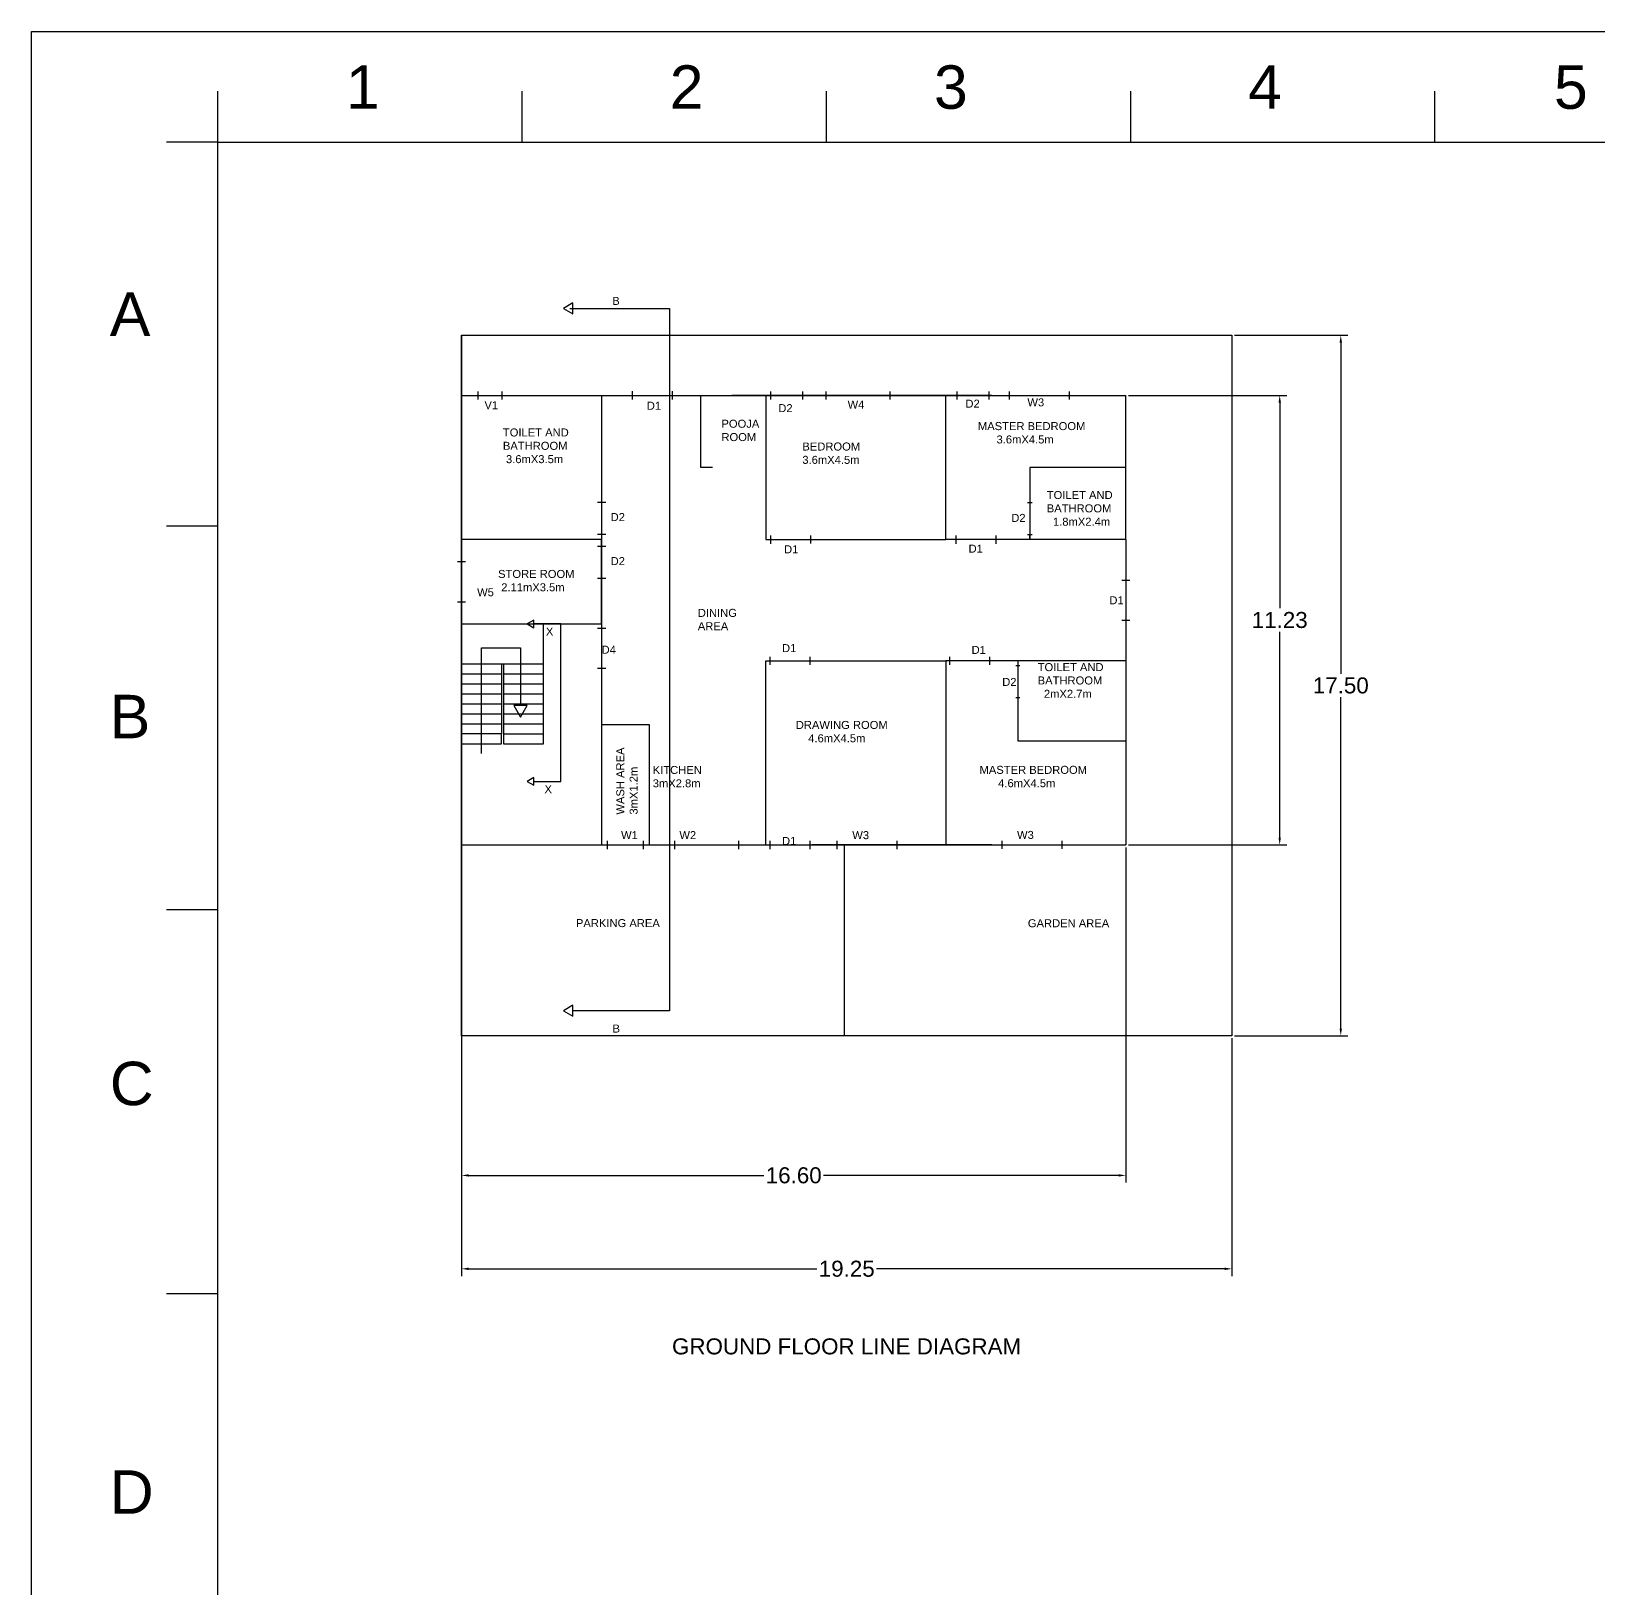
# Model space of a CAD drawing. Header units: metres. Extents: x 102 to 188, y -170 to 119.
# Drawn here: x 101.59 to 140.75, y 80.31 to 119.22 of the extents above; entities that cross this region are included whole.
import ezdxf

# ---------------------------------------------------------------- set-up
doc = ezdxf.new("R2010")
doc.units = ezdxf.units.M
doc.header["$MEASUREMENT"] = 0
for name, color, linetype in [('dim', 212, 'Continuous'), ('SECTIONAL VIEW', 60, 'Continuous'), ('stairs', 10, 'Continuous'), ('text', 30, 'Continuous'), ('wall', 7, 'Continuous')]:
    doc.layers.add(name, color=color, linetype=linetype)
doc.styles.get("Standard").update_dxf_attribs({"font": 'arial.ttf'})
doc.dimstyles.get("Standard").update_dxf_attribs({"dimtxt": 0.4, "dimasz": 0.18, "dimexe": 0.18, "dimexo": 0.0625, "dimgap": 0.09, "dimtad": 0, "dimtih": 1, "dimtoh": 1, "dimzin": 0, "dimdsep": 46, "dimtxsty": 'Standard', "dimcen": 0.09, "dimadec": 0, "dimazin": 0, "dimtfac": 1, "dimtofl": 0, "dimtmove": 0, "dimatfit": 3, "dimfxl": 1, "dimtolj": 1, "dimtzin": 0, "dimarcsym": 0})

# ---------------------------------------------------------------- blocks, each defined once
blk = doc.blocks.new('*D59')
at = {"layer": 'Defpoints', "color": 0, "transparency": 16777216}
for p in [(112.339, 98.892), (128.939, 98.892), (128.939, 90.632)]:
    blk.add_point(p, dxfattribs=at)
at = {"layer": 'dim', "color": 0, "lineweight": -2, "transparency": 16777216}
for p, q in [((112.339, 98.829), (112.339, 90.452)), ((128.939, 98.829), (128.939, 90.452)), ((112.519, 90.632), (119.893, 90.632)), ((128.759, 90.632), (121.384, 90.632))]:
    blk.add_line(p, q, dxfattribs=at)
at = {"layer": 'dim', "color": 0, "transparency": 16777216}
for points in [[(112.519, 90.662), (112.519, 90.602), (112.339, 90.632)], [(128.759, 90.662), (128.759, 90.602), (128.939, 90.632)]]:
    blk.add_solid(points, dxfattribs=at)
at = {"layer": 'dim', "color": 0, "transparency": 16777216, "insert": (120.639, 90.632), "char_height": 0.4, "attachment_point": 5}
blk.add_mtext('\\A1;16.60', dxfattribs=at)
blk = doc.blocks.new('*D60')
at = {"layer": 'Defpoints', "color": 0, "transparency": 16777216}
for p in [(112.339, 94.122), (131.589, 94.122), (112.339, 88.298)]:
    blk.add_point(p, dxfattribs=at)
at = {"layer": 'dim', "color": 0, "lineweight": -2, "transparency": 16777216}
for p, q in [((112.339, 94.059), (112.339, 88.118)), ((131.589, 94.059), (131.589, 88.118)), ((112.519, 88.298), (121.216, 88.298)), ((131.409, 88.298), (122.711, 88.298))]:
    blk.add_line(p, q, dxfattribs=at)
at = {"layer": 'dim', "color": 0, "transparency": 16777216}
for points in [[(112.519, 88.328), (112.519, 88.268), (112.339, 88.298)], [(131.409, 88.328), (131.409, 88.268), (131.589, 88.298)]]:
    blk.add_solid(points, dxfattribs=at)
at = {"layer": 'dim', "color": 0, "transparency": 16777216, "insert": (121.964, 88.298), "char_height": 0.4, "attachment_point": 5}
blk.add_mtext('\\A1;19.25', dxfattribs=at)
blk = doc.blocks.new('*D61')
at = {"layer": 'Defpoints', "color": 0, "transparency": 16777216}
for p in [(131.589, 111.622), (131.589, 94.122), (134.308, 94.122)]:
    blk.add_point(p, dxfattribs=at)
at = {"layer": 'dim', "color": 0, "lineweight": -2, "transparency": 16777216}
for p, q in [((131.651, 111.622), (134.488, 111.622)), ((134.308, 111.442), (134.308, 103.166)), ((134.308, 94.302), (134.308, 102.578)), ((131.651, 94.122), (134.488, 94.122))]:
    blk.add_line(p, q, dxfattribs=at)
at = {"layer": 'dim', "color": 0, "transparency": 16777216}
for points in [[(134.278, 111.442), (134.338, 111.442), (134.308, 111.622)], [(134.278, 94.302), (134.338, 94.302), (134.308, 94.122)]]:
    blk.add_solid(points, dxfattribs=at)
at = {"layer": 'dim', "color": 0, "transparency": 16777216, "insert": (134.308, 102.872), "char_height": 0.4, "attachment_point": 5}
blk.add_mtext('\\A1;17.50', dxfattribs=at)
blk = doc.blocks.new('*D62')
at = {"layer": 'Defpoints', "color": 0, "transparency": 16777216}
for p in [(128.939, 110.122), (128.939, 98.892), (132.782, 98.892)]:
    blk.add_point(p, dxfattribs=at)
at = {"layer": 'dim', "color": 0, "lineweight": -2, "transparency": 16777216}
for p, q in [((129.001, 110.122), (132.962, 110.122)), ((132.782, 109.942), (132.782, 104.801)), ((132.782, 99.072), (132.782, 104.212)), ((129.001, 98.892), (132.962, 98.892))]:
    blk.add_line(p, q, dxfattribs=at)
at = {"layer": 'dim', "color": 0, "transparency": 16777216}
for points in [[(132.752, 109.942), (132.812, 109.942), (132.782, 110.122)], [(132.752, 99.072), (132.812, 99.072), (132.782, 98.892)]]:
    blk.add_solid(points, dxfattribs=at)
at = {"layer": 'dim', "color": 0, "transparency": 16777216, "insert": (132.782, 104.507), "char_height": 0.4, "attachment_point": 5}
blk.add_mtext('\\A1;11.23', dxfattribs=at)

msp = doc.modelspace()

# ---------------------------------------------------------------- linework, layer by layer
at = {"layer": 'dim', "linetype": 'Continuous'}
msp.add_lwpolyline([(182.709, 39.715), (106.252, 39.715), (106.252, 116.445), (182.709, 116.445), (182.709, 106.854), (182.709, 42.641)], dxfattribs=at)
at = {"layer": 'SECTIONAL VIEW'}
for p, q in [((114.819, 104.412), (114.144, 104.412)), ((114.819, 100.478), (114.819, 104.412)), ((114.144, 100.478), (114.819, 100.478))]:
    msp.add_line(p, q, dxfattribs=at)
for points in [[(115.124, 112.435), (114.883, 112.296), (115.124, 112.157)], [(114.144, 104.507), (113.979, 104.412), (114.144, 104.317)], [(114.144, 100.573), (113.979, 100.478), (114.144, 100.383)], [(115.124, 94.887), (114.883, 94.748), (115.124, 94.609)]]:
    msp.add_lwpolyline(points, close=True, dxfattribs=at)
msp.add_lwpolyline([(115.043, 112.296), (117.538, 112.296), (117.538, 94.748), (115.124, 94.748)], dxfattribs=at)
at = {"layer": 'stairs'}
for p, q in [((112.339, 104.412), (114.389, 104.412)), ((114.389, 103.41), (114.389, 104.412)), ((112.838, 101.176), (112.838, 103.811)), ((112.838, 103.811), (113.814, 103.811)), ((113.814, 103.811), (113.814, 102.372)), ((112.339, 103.412), (113.339, 103.412)), ((112.339, 103.412), (113.339, 103.412)), ((113.339, 103.412), (113.339, 101.662)), ((113.339, 103.412), (114.389, 103.412)), ((113.339, 103.412), (113.389, 103.412)), ((113.389, 103.412), (113.389, 101.412)), ((113.389, 103.412), (114.389, 103.412)), ((114.389, 101.412), (114.389, 103.41)), ((112.339, 103.162), (113.339, 103.162)), ((113.389, 103.162), (114.389, 103.162)), ((112.339, 102.912), (113.339, 102.912)), ((112.339, 102.662), (113.339, 102.662)), ((113.389, 102.912), (114.389, 102.912)), ((113.389, 102.662), (114.389, 102.662)), ((112.339, 102.412), (113.339, 102.412)), ((113.389, 102.412), (114.389, 102.412)), ((112.339, 102.162), (113.339, 102.162)), ((112.339, 101.912), (113.339, 101.912)), ((113.389, 102.162), (114.389, 102.162)), ((113.389, 101.912), (114.389, 101.912)), ((113.339, 101.662), (112.339, 101.662)), ((113.339, 101.412), (113.339, 101.662)), ((113.389, 101.662), (114.389, 101.662)), ((112.339, 101.412), (113.339, 101.412)), ((113.389, 101.412), (114.389, 101.412))]:
    msp.add_line(p, q, dxfattribs=at)
msp.add_lwpolyline([(113.648, 102.372), (113.814, 102.085), (113.98, 102.372)], close=True, dxfattribs=at)
at = {"layer": 'text', "linetype": 'Continuous'}
for p, q in [((106.252, 116.445), (106.252, 117.719)), ((113.855, 116.445), (113.855, 117.719)), ((121.457, 116.445), (121.457, 117.719)), ((129.06, 116.445), (129.06, 117.719)), ((136.662, 116.445), (136.662, 117.719)), ((106.252, 116.445), (104.971, 116.445)), ((106.252, 106.854), (104.971, 106.854)), ((106.252, 97.264), (104.971, 97.264)), ((106.252, 87.674), (104.971, 87.674))]:
    msp.add_line(p, q, dxfattribs=at)
msp.add_lwpolyline([(101.591, 119.217), (186.459, 119.217), (186.459, 36.004), (101.591, 36.004)], close=True, dxfattribs=at)
at = {"layer": 'wall'}
for p, q in [((112.339, 94.122), (112.339, 111.622)), ((112.339, 111.622), (131.589, 111.622)), ((112.339, 111.622), (112.339, 110.122)), ((131.589, 111.622), (131.589, 94.122)), ((112.339, 110.122), (115.839, 110.122)), ((112.339, 110.122), (128.939, 110.122)), ((112.339, 110.122), (112.339, 98.892)), ((115.839, 110.122), (115.839, 106.522)), ((115.839, 110.122), (119.939, 110.122)), ((118.314, 110.127), (118.314, 108.627)), ((121.089, 110.122), (119.089, 110.122)), ((119.939, 110.122), (119.939, 106.522)), ((119.939, 110.122), (119.939, 110.122)), ((119.939, 110.122), (119.939, 106.522)), ((125.589, 110.122), (121.089, 110.122)), ((124.439, 106.522), (124.439, 110.122)), ((128.939, 106.522), (128.939, 110.122)), ((118.314, 108.627), (118.314, 108.327)), ((118.314, 108.327), (118.61, 108.327)), ((128.939, 108.322), (126.539, 108.322)), ((126.539, 108.322), (126.539, 106.522)), ((126.48, 107.442), (126.598, 107.442)), ((115.839, 106.522), (112.339, 106.522)), ((112.339, 106.522), (112.339, 104.412)), ((115.839, 104.412), (115.839, 106.522)), ((115.839, 106.522), (115.839, 98.892)), ((119.939, 106.522), (124.439, 106.522)), ((128.939, 106.522), (124.439, 106.522)), ((126.48, 106.642), (126.598, 106.642)), ((126.539, 106.522), (126.539, 106.642)), ((128.939, 106.522), (128.939, 98.892)), ((112.339, 104.412), (115.839, 104.412)), ((119.939, 98.892), (119.939, 103.492)), ((119.939, 103.492), (124.439, 103.492)), ((128.939, 103.492), (124.439, 103.492)), ((124.439, 103.492), (124.439, 98.892)), ((128.939, 103.492), (126.239, 103.492)), ((126.239, 103.492), (126.239, 101.492)), ((126.239, 103.492), (126.239, 103.372)), ((126.192, 103.372), (126.286, 103.372)), ((126.192, 102.572), (126.286, 102.572)), ((117.039, 101.892), (115.839, 101.892)), ((117.039, 98.892), (117.039, 101.892)), ((126.239, 101.492), (128.939, 101.492)), ((112.339, 98.892), (128.939, 98.892)), ((112.339, 98.892), (112.339, 94.122)), ((115.839, 98.892), (117.039, 98.892)), ((125.589, 98.892), (121.089, 98.892)), ((121.899, 98.892), (121.899, 94.122)), ((131.589, 94.122), (112.339, 94.122))]:
    msp.add_line(p, q, dxfattribs=at)
for points in [[(112.752, 110.015), (112.752, 110.117), (112.752, 110.219)], [(113.352, 110.015), (113.352, 110.117), (113.352, 110.219)], [(116.614, 110.02), (116.614, 110.122), (116.614, 110.224)], [(117.614, 110.02), (117.614, 110.122), (117.614, 110.224)], [(120.064, 110.015), (120.064, 110.117), (120.064, 110.219)], [(120.864, 110.015), (120.864, 110.117), (120.864, 110.219)], [(121.453, 110.015), (121.453, 110.117), (121.453, 110.219)], [(123.053, 110.015), (123.053, 110.117), (123.053, 110.219)], [(124.722, 110.015), (124.722, 110.117), (124.722, 110.219)], [(125.522, 110.015), (125.522, 110.117), (125.522, 110.219)], [(126.029, 110.015), (126.029, 110.117), (126.029, 110.219)], [(127.529, 110.015), (127.529, 110.117), (127.529, 110.219)], [(115.737, 107.455), (115.839, 107.455), (115.941, 107.455)], [(115.737, 106.655), (115.839, 106.655), (115.941, 106.655)], [(120.067, 106.415), (120.067, 106.517), (120.067, 106.619)], [(121.067, 106.42), (121.067, 106.522), (121.067, 106.624)], [(124.701, 106.415), (124.701, 106.517), (124.701, 106.619)], [(125.701, 106.415), (125.701, 106.517), (125.701, 106.619)], [(115.737, 106.356), (115.839, 106.356), (115.941, 106.356)], [(112.237, 105.967), (112.339, 105.967), (112.441, 105.967)], [(115.737, 105.556), (115.839, 105.556), (115.941, 105.556)], [(128.837, 105.507), (128.939, 105.507), (129.041, 105.507)], [(112.237, 104.967), (112.339, 104.967), (112.441, 104.967)], [(115.737, 104.306), (115.839, 104.306), (115.941, 104.306)], [(128.837, 104.507), (128.939, 104.507), (129.041, 104.507)], [(120.047, 103.385), (120.047, 103.487), (120.047, 103.589)], [(121.047, 103.385), (121.047, 103.487), (121.047, 103.589)], [(124.536, 103.385), (124.536, 103.487), (124.536, 103.589)], [(125.536, 103.385), (125.536, 103.487), (125.536, 103.589)], [(115.737, 103.306), (115.839, 103.306), (115.941, 103.306)], [(115.988, 98.785), (115.988, 98.887), (115.988, 98.989)], [(116.888, 98.785), (116.888, 98.887), (116.888, 98.989)], [(117.665, 98.785), (117.665, 98.887), (117.665, 98.989)], [(119.265, 98.785), (119.265, 98.887), (119.265, 98.989)], [(120.047, 98.785), (120.047, 98.887), (120.047, 98.989)], [(121.047, 98.785), (121.047, 98.887), (121.047, 98.989)], [(121.727, 98.785), (121.727, 98.887), (121.727, 98.989)], [(123.227, 98.785), (123.227, 98.887), (123.227, 98.989)], [(125.844, 98.79), (125.844, 98.892), (125.844, 98.994)], [(127.344, 98.79), (127.344, 98.892), (127.344, 98.994)]]:
    msp.add_lwpolyline(points, dxfattribs=at)

# ---------------------------------------------------------------- texts
at = {"layer": 'text', "linetype": 'Continuous', "char_height": 1.086, "attachment_point": 1}
for s, width, insert in [('1', 4.28459, (109.451, 118.368)), ('2', 4.28459, (117.542, 118.368)), ('3', 4.28459, (124.144, 118.368)), ('4', 4.28459, (131.993, 118.368)), ('5', 4.28459, (139.634, 118.368)), ('A', 3.4799, (103.552, 112.695)), ('B', 3.4799, (103.552, 102.64)), ('C', 3.4799, (103.552, 93.472)), ('D', 3.4799, (103.552, 83.264))]:
    msp.add_mtext_dynamic_manual_height_columns(s, width=width, gutter_width=1.131, heights=[0], dxfattribs=dict(at, insert=insert))
at = {"layer": 'text', "attachment_point": 1}
for s, width, heights, insert, char_height in [('B', 0.81812, [0], (116.106, 112.583), 0.2), ('W3', 0.81812, [0], (126.478, 110.047), 0.2), ('V1', 0.81812, [0], (112.912, 109.976), 0.2), ('D1', 0.81812, [0], (116.969, 109.963), 0.2), ('D2', 0.81812, [0], (120.254, 109.903), 0.2), ('W4', 0.81812, [0], (121.986, 109.992), 0.2), ('D2', 0.81812, [0], (124.929, 110.014), 0.2), ('TOILET AND BATHROOM\\P 3.6mX3.5m', 2.63688, [0], (113.373, 109.295), 0.2), ('POOJA ROOM', 1.49333, [0], (118.833, 109.513), 0.2), ('MASTER BEDROOM\\P      3.6mX4.5m', 3.34378, [0], (125.241, 109.454), 0.2), ('BEDROOM\\P3.6mX4.5m', 3.34378, [0], (120.855, 108.944), 0.2), ('TOILET AND BATHROOM\\P  1.8mX2.4m', 2.63688, [0], (126.962, 107.732), 0.2), ('D2', 0.81812, [0], (116.065, 107.181), 0.2), ('D2', 0.81812, [0], (126.075, 107.16), 0.2), ('D1', 0.81812, [0], (120.398, 106.375), 0.2), ('D1', 0.81812, [0], (125.008, 106.392), 0.2), ('STORE ROOM\\P 2.11mX3.5m', 2.63688, [1.227], (113.253, 105.76), 0.2), ('D2', 0.81812, [0], (116.065, 106.081), 0.2), ('W5', 0.81812, [0], (112.729, 105.302), 0.2), ('D1', 0.81812, [0], (128.526, 105.102), 0.2), ('DINING  AREA ', 1.70015, [0], (118.243, 104.787), 0.2), ('X', 0.81812, [0], (114.447, 104.32), 0.2), ('D4', 0.81812, [0], (115.839, 103.867), 0.2), ('D1', 0.81812, [0], (120.347, 103.906), 0.2), ('D1', 0.81812, [0], (125.083, 103.862), 0.2), ('TOILET AND BATHROOM\\P  2mX2.7m', 2.63688, [0], (126.735, 103.432), 0.2), ('D2', 0.81812, [0], (125.849, 103.062), 0.2), ('DRAWING ROOM                                 \\P    4.6mX4.5m', 3.34378, [0], (120.691, 101.987), 0.2), (' KITCHEN\\P 3mX2.8m', 2.41625, [0], (117.039, 100.862), 0.2), ('MASTER BEDROOM\\P      4.6mX4.5m', 3.34378, [0], (125.282, 100.865), 0.2), ('X', 0.81812, [0], (114.413, 100.382), 0.2), ('W1', 0.81812, [0], (116.326, 99.234), 0.2), ('W2', 0.81812, [0], (117.783, 99.234), 0.2), ('D1', 0.81812, [0], (120.347, 99.088), 0.2), ('W3', 0.81812, [0], (122.102, 99.234), 0.2), ('W3', 0.81812, [0], (126.219, 99.239), 0.2), ('PARKING AREA', 2.63688, [1.227], (115.198, 97.036), 0.2), ('GARDEN AREA', 2.63688, [1.227], (126.489, 97.032), 0.2), ('B', 0.81812, [0], (116.112, 94.401), 0.2), ('GROUND FLOOR LINE DIAGRAM', 12.06326, [0], (117.598, 86.56), 0.4)]:
    msp.add_mtext_dynamic_manual_height_columns(s, width=width, gutter_width=1, heights=heights, dxfattribs=dict(at, insert=insert, char_height=char_height))
at = {"layer": 'text', "insert": (116.206, 99.647), "char_height": 0.2, "attachment_point": 1, "rotation": 90}
msp.add_mtext_dynamic_manual_height_columns('WASH AREA         3mX1.2m', width=2.41625, gutter_width=1, heights=[0], dxfattribs=at)

# ---------------------------------------------------------------- dimensions: what is measured, and where the dimension line sits
at = {"layer": 'dim'}
dim = msp.add_linear_dim(base=(134.308, 94.122), p1=(131.589, 111.622), p2=(131.589, 94.122), angle=90, dimstyle='Standard', dxfattribs=at)
dim.commit()
dim.dimension.update_dxf_attribs({"geometry": '*D61', "text_midpoint": (134.308, 102.872)})
dim = msp.add_aligned_dim(p1=(128.939, 110.122), p2=(128.939, 98.892), distance=3.843, dimstyle='Standard', dxfattribs=at)
dim.commit()
dim.dimension.update_dxf_attribs({"geometry": '*D62', "text_midpoint": (132.782, 104.507)})
for base, p1, p2, picture, middle in [((128.939, 90.632), (112.339, 98.892), (128.939, 98.892), '*D59', (120.639, 90.632)), ((112.339, 88.298), (131.589, 94.122), (112.339, 94.122), '*D60', (121.964, 88.298))]:
    dim = msp.add_linear_dim(base=base, p1=p1, p2=p2, dimstyle='Standard', dxfattribs=at)
    dim.commit()
    dim.dimension.update_dxf_attribs({"geometry": picture, "text_midpoint": middle})

doc.saveas('drawing.dxf')
